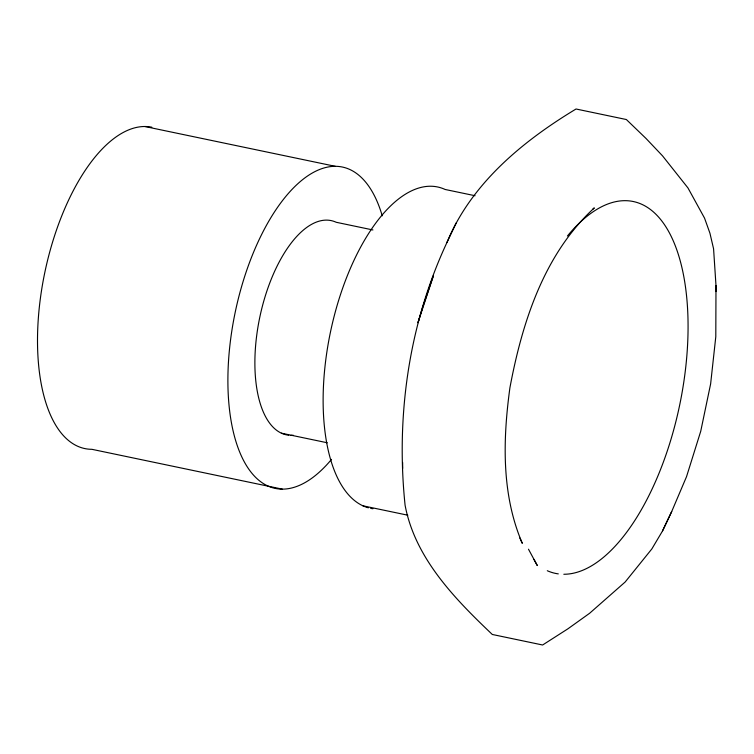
<?xml version="1.0" encoding="UTF-8"?>
<svg xmlns="http://www.w3.org/2000/svg" width="754" height="754" viewBox="0 0 754 754"><rect width="100%" height="100%" fill="white"/><g stroke="black" fill="none" stroke-linecap="round" stroke-linejoin="round"><path stroke-width="1.13" d="M446.952 242.477C408.857 324.022 395.784 415.935 405.087 505.208C415.039 558.12 454.653 598.667 492.305 634.472L542.626 645L567.885 628.836L589.647 613.247L625.151 582.022L651.833 548.95L662.474 531.042L671.71 511.523L686.536 476.651L700.73 431.269L710.626 383.918L715.8 336.661L715.989 285.577L713.576 248.792L709.929 233.193L704.547 218.132L687.95 187.916L662.53 155.861L646.027 138.472L626.357 119.528L576.037 109C522.645 141.224 471.259 183.495 446.952 242.477L456.189 222.958M662.474 531.042L671.71 511.523M592.569 209.414L594.303 207.906C543.964 254.136 522.145 322.458 509.902 387.82C502.861 439.591 501.335 494.379 522.305 543.323L519.845 538.036M144.928 126.521L335.341 166.332M475.067 195.729L445.124 189.471A164.136 75.193 -78.2 0 0 332.806 321.638A164.136 75.193 -78.2 0 0 368.376 507.81M372.919 229.961L336.218 222.279A109.424 50.132 -78.2 0 0 260.394 314.446A109.424 50.132 -78.2 0 0 288.801 435.209M281.412 433.182L327.293 442.777M362.919 505.811L407.829 515.208M282.279 489.129L91.865 449.309A164.136 75.193 -78.2 0 1 43.27 280.252A164.136 75.193 -78.2 0 1 151.856 127.219M533.945 559.374L537.31 565.566L528.488 549.204M715.989 285.577L716.027 291.553M402.636 462.447L402.674 468.423M382.24 215.823A164.155 75.202 -78.2 0 0 280.903 202.694A164.155 75.202 -78.2 0 0 230.837 419.328A164.155 75.202 -78.2 0 0 324.05 467.621L325.747 465.887A164.155 75.202 -78.2 0 0 331.524 459.346M372.938 508.733A164.136 75.193 -78.2 0 1 370.638 508.347M293.249 435.247A109.424 50.132 -78.2 0 1 291.016 435.331M567.423 236.002A189.97 87.03 -78.2 0 1 688.053 330.035A189.97 87.03 -78.2 0 1 563.822 574.256M558.299 573.879A189.97 87.03 -78.2 0 1 547.3 570.731M422.532 307.717L417.933 322.731L433.343 275.907L422.532 307.717"/></g></svg>
